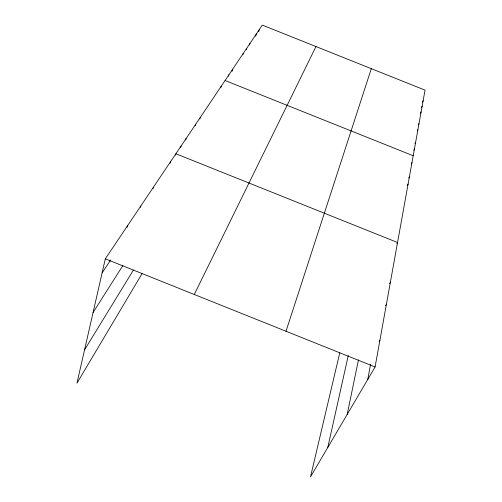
<?xml version="1.0" encoding="UTF-8"?>
<svg xmlns="http://www.w3.org/2000/svg" width="502" height="502" viewBox="0 0 502 502"><rect width="100%" height="100%" fill="white"/><g stroke="black" fill="none" stroke-linecap="round" stroke-linejoin="round"><path stroke-width="0.75" d="M339.741 352.906L310.493 476.9L375.088 366.956L425.043 90.147L262.295 25.1L105.313 258.825L76.957 383.17L142.041 273.665M367.753 379.443L370.583 364.364M347.196 414.439L358.453 359.89M327.793 447.451L348.269 355.479M109.7 261.442L110.045 259.967M127.075 227.35L127.426 225.9M140.466 207.433L140.849 205.92M152.947 188.815L153.336 187.328M170.128 163.188L170.523 161.738M175.487 155.2L175.882 153.756L397.546 242.497L396.844 243.815M180.651 147.55L181.065 146.038M185.671 140.058L186.091 138.558M195.259 125.757L195.68 124.283M199.84 118.924L200.254 117.468M220.792 87.725L221.231 86.237M228.498 76.229L228.937 74.767M232.024 71.353L232.683 69.182M242.905 54.731L243.338 53.319M246.244 49.805L246.708 48.311M249.525 44.91L249.983 43.429M255.606 36.213L256.296 34.036M258.649 31.676L259.333 29.511M286.002 331.251L371.311 68.674M422.464 102.094L423.13 100.726M194.28 294.486L315.978 46.554M421.467 107.597L422.144 106.217M420.444 113.239L421.128 111.846M418.354 124.885L419.013 123.555M417.25 130.984L417.915 129.648M414.947 143.691L415.625 142.336M413.742 150.311L414.432 148.95M411.276 163.916L411.979 162.529M408.747 178.009L409.425 176.685M407.411 185.401L408.095 184.071M389.634 283.605L390.374 282.256M385.643 305.643L386.402 304.281M379.123 341.762L379.87 340.456M84.556 349.863L133.375 270.126M93.071 312.52L122.915 265.483M102.094 272.944L110.559 260.143M225.078 80.508L413.202 155.745M105.313 258.825L375.088 366.956"/></g></svg>
